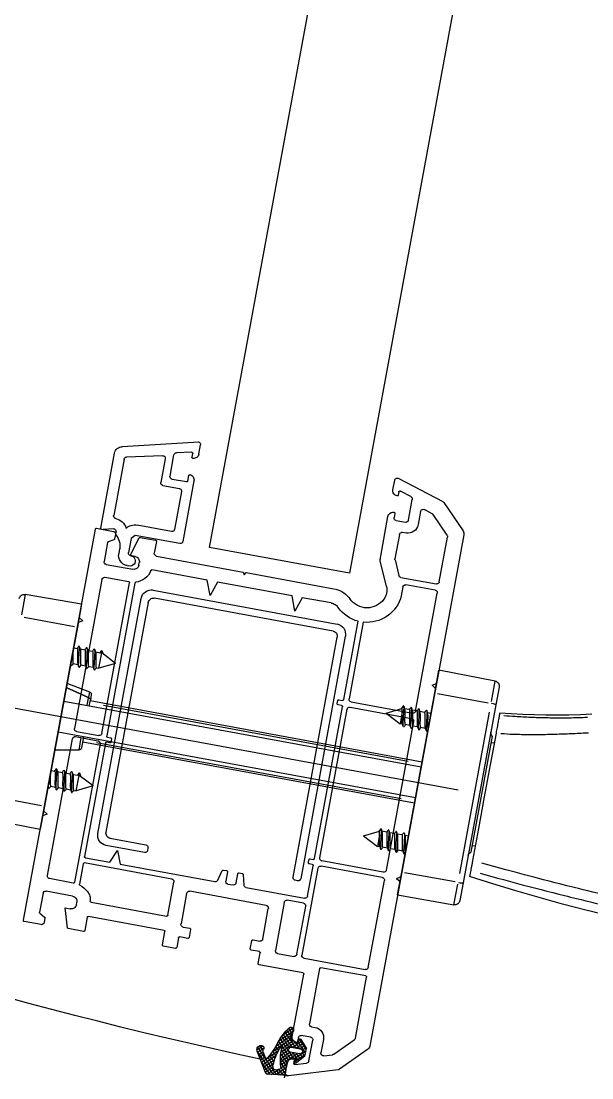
# Model space of a CAD drawing. Header units: millimetres. Extents: x 7294529 to 7346664, y 234399 to 276449.
# Drawn here: x 7335143.1 to 7335253.1, y 263503.9 to 263707.3 of the extents above; entities that cross this region are included whole.
import ezdxf
from ezdxf.xclip import XClip

# ---------------------------------------------------------------- set-up
doc = ezdxf.new("R2010")
doc.units = ezdxf.units.MM
doc.header["$LTSCALE"] = 100
doc.header["$XCLIPFRAME"] = 2
doc.linetypes.add('U-59C-EX$0$CENTER', pattern=[65, 60, -2, 1, -2])
doc.linetypes.add('U-59C-EX$0$DASHDOTX2', pattern=[2, 1, -0.5, 0, -0.5])
for name, color, linetype in [('BP', 7, 'Continuous'), ('U-59C-EX$0$C-DOOR', 1, 'Continuous'), ('U-59C-EX$0$DOR', 4, 'Continuous')]:
    doc.layers.add(name, color=color, linetype=linetype)

# ---------------------------------------------------------------- blocks, each defined once
blk = doc.blocks.new('U-59C-EX$0$A$Cc7b664ce')
at = {"layer": 'U-59C-EX$0$C-DOOR', "linetype": 'U-59C-EX$0$DASHDOTX2', "ltscale": 4}
blk.add_arc((170.96, 15.77), 839.27, 11.9938, 89.41669, dxfattribs=at)
at = {"layer": 'U-59C-EX$0$DOR', "color": 1, "linetype": 'U-59C-EX$0$CENTER'}
blk.add_line((940.13, 152.05), (921.92, 250.97), dxfattribs=at)
at = {"layer": 'U-59C-EX$0$DOR', "color": 1}
for p, q in [((945.54, 243.35), (947.63, 232.54)), ((943.14, 232.27), (941.34, 242.01)), ((902.47, 235.42), (906.4, 236.14)), ((904.35, 224.57), (902.45, 235.41)), ((906.85, 235.66), (908.64, 225.92)), ((943.24, 231.73), (947.63, 232.54)), ((944.73, 231.19), (945.08, 232.07)), ((908.74, 225.38), (943.24, 231.73)), ((936.32, 230.45), (936.45, 229.72)), ((939.36, 230.51), (939.53, 229.56)), ((944.73, 231.19), (944.09, 231.89)), ((935.71, 159.17), (923.04, 228.01)), ((941.62, 160.25), (928.94, 229.1)), ((932.4, 225.07), (932.41, 229.74)), ((936.55, 229.19), (936.72, 228.24)), ((939.63, 229.03), (939.8, 228.09)), ((939.65, 229.05), (940.05, 229.39)), ((912.71, 226.11), (912.85, 225.37)), ((915.75, 226.16), (915.93, 225.22)), ((921.24, 223.01), (919.57, 227.37)), ((936.82, 227.72), (937, 226.77)), ((937.09, 226.24), (937.27, 225.29)), ((939.9, 227.56), (940.07, 226.61)), ((940.17, 226.08), (940.26, 225.59)), ((904.35, 224.57), (908.74, 225.38)), ((907.54, 224.34), (906.9, 225.04)), ((907.54, 224.34), (907.88, 225.22)), ((912.95, 224.85), (913.12, 223.9)), ((916.03, 224.69), (916.2, 223.74)), ((916.05, 224.7), (916.44, 225.04)), ((929.85, 224.18), (931.99, 224.57)), ((932.4, 225.06), (930.01, 224.62)), ((930.83, 224.36), (942.6, 160.43)), ((937.27, 225.29), (936.81, 224.99)), ((936.81, 224.99), (937.36, 224.8)), ((937.31, 225.05), (937.27, 225.29)), ((940.26, 225.59), (937.31, 225.05)), ((937.36, 224.8), (937.31, 225.05)), ((939.33, 222.37), (937.31, 225.05)), ((939.33, 222.37), (940.26, 225.59)), ((913.22, 223.37), (913.39, 222.42)), ((913.49, 221.9), (913.66, 220.95)), ((916.3, 223.21), (916.47, 222.27)), ((922.24, 223.19), (921.24, 223.01)), ((921.8, 222.7), (922.74, 222.87)), ((922.4, 223.28), (923.78, 223.54)), ((923.94, 223.09), (922.74, 222.87)), ((934.73, 158.99), (922.96, 222.91)), ((948.46, 221.43), (903.22, 213.1)), ((903.98, 211.72), (948.24, 219.87)), ((913.66, 220.95), (913.21, 220.65)), ((913.21, 220.65), (913.75, 220.45)), ((913.71, 220.7), (913.66, 220.95)), ((916.66, 221.24), (913.71, 220.7)), ((913.75, 220.45), (913.71, 220.7)), ((915.73, 218.02), (913.71, 220.7)), ((915.73, 218.02), (916.66, 221.24)), ((916.57, 221.73), (916.66, 221.24)), ((923.74, 220.36), (934.55, 161.65)), ((941.82, 162.99), (931.01, 221.7)), ((952.15, 212.45), (950.79, 219.83)), ((949.4, 219.07), (950.67, 212.18)), ((951.25, 211.78), (951.75, 211.87)), ((901.62, 210.78), (908.14, 175.37)), ((909.52, 176.13), (903.18, 210.55)), ((956.91, 183.84), (910.68, 175.33)), ((957.58, 182.95), (957.49, 183.44)), ((910.46, 173.77), (957.18, 182.37)), ((948.93, 170.24), (948.05, 167.2)), ((948.93, 170.24), (950.95, 167.56)), ((947.51, 166.89), (947.95, 167.27)), ((948.73, 167.16), (950.95, 167.56)), ((951.03, 167.1), (950.95, 167.56)), ((925.32, 165.9), (924.44, 162.86)), ((925.32, 165.9), (927.34, 163.22)), ((948.22, 165.79), (948.05, 166.73)), ((948.49, 164.32), (948.32, 165.26)), ((951.3, 165.63), (951.13, 166.58)), ((951.57, 164.15), (951.4, 165.11)), ((955.92, 162.89), (921.41, 156.53)), ((923.91, 162.55), (924.35, 162.92)), ((925.13, 162.81), (927.34, 163.22)), ((927.43, 162.76), (927.34, 163.22)), ((948.76, 162.84), (948.59, 163.78)), ((951.85, 162.68), (951.67, 163.63)), ((952.1, 163.91), (951.69, 163.65)), ((960.3, 163.69), (955.92, 162.89)), ((957.12, 163.92), (956.77, 163.04)), ((957.12, 163.92), (957.75, 163.23)), ((960.3, 163.69), (962.2, 152.85)), ((924.62, 161.45), (924.45, 162.39)), ((924.89, 159.97), (924.72, 160.91)), ((927.7, 161.28), (927.52, 162.23)), ((927.97, 159.81), (927.8, 160.76)), ((948.99, 161.61), (948.86, 162.31)), ((957.8, 152.6), (956.02, 162.35)), ((925.16, 158.5), (924.99, 159.44)), ((928.24, 158.33), (928.07, 159.28)), ((928.5, 159.57), (928.09, 159.3)), ((919.92, 157.07), (919.58, 156.2)), ((919.92, 157.07), (920.56, 156.38)), ((925.39, 157.27), (925.26, 157.96)), ((921.41, 156.53), (917.03, 155.73)), ((919.12, 144.92), (917.03, 155.73)), ((921.51, 155.99), (923.32, 146.25)), ((962.19, 152.85), (958.25, 152.12)), ((923.7, 144.75), (957.97, 151.06)), ((956.18, 151.74), (925.13, 146.03)), ((957.97, 151.06), (961.4, 151.69)), ((929.75, 145.46), (952.07, 149.57)), ((950.94, 148.75), (950.83, 149.34)), ((923.07, 145.64), (919.13, 144.92)), ((920.28, 144.12), (923.7, 144.75)), ((931.1, 145.1), (930.99, 145.69)), ((925.28, 144.03), (925.75, 144.11))]:
    blk.add_line(p, q, dxfattribs=at)
at = {"layer": 'U-59C-EX$0$DOR'}
for p, q in [((965.19, 235.79), (889.87, 221.92)), ((966.02, 232.38), (965.42, 235.63)), ((959.99, 231.99), (963.62, 232.66)), ((963.81, 232.59), (964.56, 231.71)), ((956.59, 231.16), (930.22, 226.3)), ((958.02, 226.16), (957.17, 230.76)), ((960.53, 226.29), (959.59, 231.4)), ((964.75, 231.64), (965.62, 231.8)), ((931.19, 221.01), (957.86, 225.92)), ((962.81, 227.73), (962.99, 226.74)), ((966.61, 227.29), (962.81, 227.73)), ((967.33, 224.19), (966.78, 227.13)), ((929.82, 225.72), (930.61, 221.41)), ((931.08, 219.98), (952.92, 224)), ((953.16, 223.84), (954.02, 219.13)), ((957.24, 207.18), (954.14, 224.02)), ((954.3, 224.25), (958.23, 224.98)), ((962.19, 225.58), (961.7, 225.49)), ((964.61, 223.48), (967.17, 223.95)), ((961.69, 222.75), (964.37, 208.19)), ((967.13, 208.69), (964.45, 223.25)), ((889.71, 221.69), (890.31, 218.44)), ((892.45, 219.55), (896.08, 220.22)), ((896.66, 219.82), (897.6, 214.7)), ((931.03, 219.15), (930.92, 219.74)), ((890.89, 218.04), (891.76, 218.2)), ((891.91, 218.33), (892.3, 219.42)), ((900.26, 214.3), (929.7, 219.72)), ((929.93, 219.56), (930.04, 218.97)), ((930.27, 218.81), (930.87, 218.92)), ((954.02, 219.13), (951.75, 217.68)), ((951.75, 217.68), (954.39, 217.14)), ((954.39, 217.14), (957.75, 198.89)), ((894.96, 215.23), (891.57, 213.47)), ((895.14, 214.25), (894.96, 215.23)), ((891.46, 213.26), (892, 210.32)), ((896.8, 213.54), (896.31, 213.45)), ((892.24, 210.16), (894.47, 210.57)), ((895.05, 210.17), (898.13, 193.46)), ((899.7, 200.35), (897.74, 211.03)), ((964.21, 207.95), (957.82, 206.78)), ((969.92, 209), (967.36, 208.53)), ((970.59, 206.48), (970.15, 208.84)), ((968.69, 204.1), (968.4, 205.67)), ((968.56, 205.91), (970.43, 206.25)), ((962.32, 189), (959.6, 203.75)), ((960, 204.33), (965.9, 205.42)), ((966.48, 205.02), (966.72, 203.74)), ((966.95, 203.58), (968.53, 203.87)), ((893.39, 199.9), (272.44, 85.57)), ((898.35, 172.95), (893.39, 199.9)), ((902.66, 199.83), (899.7, 200.35)), ((900.07, 198.38), (902.66, 199.83)), ((902.71, 184.04), (900.07, 198.38)), ((957.47, 198.34), (955.62, 197.46)), ((955.51, 197.25), (955.63, 196.61)), ((955.86, 196.45), (957.63, 196.78)), ((958.21, 196.38), (958.39, 195.39)), ((898.13, 193.46), (898.67, 193.27)), ((956.06, 194.25), (956.18, 193.62)), ((957.99, 194.81), (956.22, 194.48)), ((956.36, 193.45), (958.4, 193.29)), ((898.67, 193.27), (898.23, 192.9)), ((898.23, 192.9), (901.41, 175.63)), ((958.85, 192.88), (960.93, 181.62)), ((968.96, 191.54), (969.2, 190.26)), ((970.7, 192.07), (969.12, 191.78)), ((971.22, 190.33), (970.93, 191.91)), ((968.8, 189.68), (962.9, 188.6)), ((973.52, 190.55), (971.45, 190.17)), ((975.31, 181.93), (973.75, 190.39)), ((961.73, 185.53), (970.98, 187.24)), ((971.56, 186.84), (972.14, 183.69)), ((994.52, 185.27), (992.65, 184.92)), ((905.66, 183.52), (902.71, 184.04)), ((903.07, 182.08), (905.66, 183.52)), ((961.91, 181.8), (961.33, 184.95)), ((987.54, 183.98), (975.54, 181.77)), ((992.08, 183.6), (992.72, 183.71)), ((992.95, 183.49), (992.68, 181.22)), ((993.97, 175.12), (995.11, 184.74)), ((904.09, 176.51), (903.07, 182.08)), ((955.16, 179.04), (971.92, 182.12)), ((971.74, 183.11), (962.49, 181.4)), ((972.5, 181.72), (974.67, 169.92)), ((987.68, 180.45), (987.36, 182.22)), ((987.76, 182.8), (988.54, 182.95)), ((953.3, 179.71), (924.06, 174.33)), ((953.36, 180.53), (953.46, 179.94)), ((954.11, 180.88), (953.52, 180.77)), ((954.45, 180.13), (954.34, 180.72)), ((960.53, 181.04), (954.68, 179.97)), ((974.48, 178.73), (985.1, 180.68)), ((985.68, 180.28), (985.81, 179.6)), ((992.27, 180.79), (988.26, 180.05)), ((956.93, 166.65), (954.76, 178.45)), ((975.91, 169.84), (974.31, 178.5)), ((988.14, 177.99), (990.69, 178.46)), ((991.28, 177.91), (991.07, 176.21)), ((922.72, 175), (922.84, 174.31)), ((923.47, 175.34), (922.88, 175.23)), ((923.83, 174.49), (923.7, 175.18)), ((990.98, 175.98), (988.21, 172.05)), ((277.4, 58.62), (898.35, 172.95)), ((922.68, 174.07), (907.61, 171.3)), ((990.08, 169.49), (993.88, 174.89)), ((987.89, 171.84), (976.14, 169.68)), ((890.97, 150.95), (989.44, 169.08)), ((974.27, 169.34), (957.51, 166.25)), ((895.09, 166.96), (887.44, 165.55)), ((900.91, 165.85), (895.96, 167.04)), ((880.09, 163.56), (884.58, 154.98)), ((882.32, 164.61), (880.45, 164.26)), ((883.62, 161.14), (882.55, 163.17)), ((882.69, 163.46), (883.33, 163.57)), ((886.87, 164.23), (887.65, 164.37)), ((888.23, 163.97), (888.56, 162.2)), ((888.16, 161.62), (884.15, 160.88)), ((884.75, 154.8), (890.23, 151.1))]:
    blk.add_line(p, q, dxfattribs=at)
at = {"layer": 'U-59C-EX$0$DOR', "color": 0}
for p, q in [((899.56, 220.66), (928.25, 225.94)), ((928.83, 225.54), (929.63, 221.23)), ((889.66, 220.87), (875.24, 218.21)), ((889.81, 218.35), (889.94, 220.41)), ((889.89, 220.71), (889.94, 220.41)), ((900, 215.47), (899.16, 220.07)), ((929.22, 220.65), (900.24, 215.31)), ((876.42, 216.4), (887.26, 218.39)), ((890.4, 217.95), (890.91, 218.05)), ((873.11, 201.97), (874.01, 216.73)), ((875.73, 208.98), (876.01, 215.9)), ((893.68, 217.24), (894.56, 217.4)), ((896.89, 215.79), (896.96, 215.46)), ((890.33, 207.26), (889.12, 213.85)), ((891.08, 214.22), (891.65, 215.03)), ((892.66, 205.66), (891.08, 214.22)), ((891.65, 215.03), (894.4, 215.54)), ((894.98, 215.14), (894.99, 215.1)), ((879.7, 207.54), (875.59, 206.79)), ((876.32, 208.45), (880.91, 209.29)), ((881.49, 208.89), (882.07, 205.74)), ((875.07, 203.37), (875.18, 206.29)), ((880.79, 204.39), (880.29, 207.14)), ((882.65, 205.34), (889.93, 206.68)), ((879.55, 203.96), (880.63, 204.16)), ((880.55, 202.92), (892.26, 205.08)), ((875.44, 201.98), (873.67, 201.65)), ((875.3, 203.18), (876.01, 203.31)), ((953.19, 178.67), (924.54, 173.4)), ((955.94, 166.47), (953.77, 178.27)), ((907.79, 170.32), (922.57, 173.04)), ((923.15, 172.63), (925.32, 160.83)), ((924.13, 172.82), (926.31, 161.01)), ((926.89, 160.61), (955.54, 165.89)), ((890.89, 163.34), (895.59, 164.21)), ((895.8, 164.2), (898.8, 163.48)), ((899.18, 163.08), (900.43, 156.25)), ((900.98, 162.67), (902.7, 162.99)), ((890.62, 162.07), (890.49, 162.76)), ((901.61, 156.47), (900.58, 162.09)), ((886.45, 159.27), (889.01, 159.74)), ((924.92, 160.25), (902.2, 156.07)), ((886.91, 157.03), (886.1, 158.55)), ((891.06, 154.16), (887.07, 156.85)), ((900.03, 155.67), (891.43, 154.08))]:
    blk.add_line(p, q, dxfattribs=at)
at = {"layer": 'U-59C-EX$0$DOR', "color": 8}
for p, q in [((990.25, 189.62), (989.32, 190.26)), ((990.1, 190.79), (989.34, 189.69)), ((989.54, 189.5), (989.45, 189.56)), ((994.92, 187), (989.63, 190.65)), ((990.61, 190.65), (989.77, 189.44)), ((992.53, 189.91), (990.25, 186.61)), ((994.52, 189.15), (990.36, 190.74)), ((994.89, 187.63), (990.41, 190.72)), ((991.09, 190.46), (990.5, 189.61)), ((990.55, 189.6), (991.65, 189.18)), ((991.57, 190.28), (990.98, 189.43)), ((993.01, 189.73), (991.17, 187.06)), ((992.05, 190.1), (991.46, 189.25)), ((993.49, 189.55), (991.98, 187.35)), ((994.86, 188.26), (992.39, 189.97)), ((993.97, 189.36), (992.71, 187.54)), ((990.5, 187.85), (989.11, 185.83)), ((990.73, 186.86), (989.89, 187.43)), ((991.26, 187.1), (990.34, 187.73)), ((991.84, 187.31), (990.77, 188.05)), ((992.47, 187.48), (991.18, 188.37)), ((993.06, 187.68), (991.57, 188.71)), ((994.45, 189.18), (993.43, 187.69)), ((993.71, 187.58), (993.44, 187.69)), ((994.91, 187.2), (993.52, 185.18)), ((994.82, 188.83), (993.88, 187.47)), ((994.87, 188.03), (993.94, 186.67)), ((994.78, 188.92), (994.36, 189.21)), ((994.98, 185.79), (994.84, 188.71)), ((987.32, 185.88), (985.94, 183.87)), ((988.44, 186.63), (986.45, 183.73)), ((989.79, 183.25), (986.71, 185.37)), ((989.66, 183.95), (987.11, 185.71)), ((989.39, 187.12), (987.38, 184.21)), ((989.73, 184.51), (987.52, 186.03)), ((991.78, 183.7), (987.96, 186.33)), ((989.1, 185.82), (988.03, 184.26)), ((989.85, 186.03), (988.34, 183.83)), ((989.33, 186), (988.43, 186.62)), ((990.55, 186.16), (988.62, 183.36)), ((989.76, 186.31), (988.93, 186.89)), ((990.23, 186.59), (989.43, 187.15)), ((991.88, 184.24), (989.44, 185.92)), ((991.98, 184.78), (990.1, 186.08)), ((991.21, 186.24), (990.15, 184.7)), ((991.85, 186.28), (990.57, 184.43)), ((992.45, 186.27), (990.71, 183.75)), ((992.41, 185.09), (990.81, 186.2)), ((993.2, 185.16), (991.59, 186.27)), ((993.03, 186.24), (992.23, 185.08)), ((992.26, 185.08), (994.52, 185.27)), ((993.98, 185.22), (992.46, 186.27)), ((993.64, 186.24), (992.88, 185.13)), ((994.72, 185.32), (993.46, 186.19)), ((994.98, 185.75), (993.9, 186.5)), ((993.94, 186.72), (994.03, 187.14)), ((994.95, 186.38), (994.01, 187.03)), ((994.95, 186.38), (994.17, 185.24)), ((986.45, 183.73), (985.75, 184.22)), ((986.89, 184.04), (985.99, 184.66)), ((987.49, 184.23), (986.34, 185.02)), ((987.17, 184.17), (987.83, 184.29)), ((988.16, 184.12), (988.87, 182.95)), ((989.92, 182.56), (988.52, 183.52)), ((989.78, 183.29), (988.84, 181.91)), ((989.66, 183.98), (988.89, 182.87)), ((989.63, 184.11), (989.94, 182.44)), ((991.74, 183.49), (990.26, 181.33)), ((990.92, 182.62), (990.61, 184.3)), ((992.31, 182.73), (990.7, 183.84)), ((992, 182.34), (990.83, 183.15)), ((991.97, 184.69), (990.84, 183.06)), ((992.47, 183.65), (990.96, 181.46)), ((991.38, 181.54), (992.65, 183.17)), ((991.74, 183.48), (991.99, 184.8)), ((992.21, 183.57), (992, 183.35)), ((992.62, 183.13), (992.12, 183.47)), ((990, 181.29), (987.99, 182.67)), ((988.3, 182.89), (988.01, 182.47)), ((988.13, 182.34), (989.9, 181.27)), ((988.68, 182.73), (988.4, 182.87)), ((988.79, 182.73), (988.41, 182.17)), ((990.7, 181.41), (988.79, 182.73)), ((989.91, 182.59), (989.27, 181.65)), ((990.18, 182.1), (989.69, 181.39)), ((991.38, 181.54), (989.9, 181.27)), ((991.38, 181.55), (990.62, 182.07)), ((991.69, 181.94), (990.93, 182.47))]:
    blk.add_line(p, q, dxfattribs=at)
at = {"layer": 'U-59C-EX$0$DOR', "ltscale": 3}
for p, q in [((994.58, 185.38), (995.52, 185.55)), ((995.17, 184.98), (995.02, 185.77))]:
    blk.add_line(p, q, dxfattribs=at)
at = {"layer": 'U-59C-EX$0$DOR', "color": 1}
for centre, radius, start, end in [((903.44, 235.59), 1, 100.4323, 189.9323), ((931.9, 225.07), 0.5, 280.4323, 359.9115), ((921.71, 223.19), 0.5, 200.9531, 280.4323), ((948.42, 218.88), 1, 10.4323, 100.4323), ((948.82, 219.47), 2, 10.4323, 100.4323), ((903.58, 211.14), 2, 100.4323, 190.4323), ((904.17, 210.74), 1, 100.4323, 190.4323), ((951.16, 212.27), 0.5, 190.4323, 280.4323), ((951.66, 212.36), 0.5, 280.4323, 10.4323), ((957, 183.35), 0.5, 10.4323, 100.4323), ((957.09, 182.86), 0.5, 280.4323, 10.4323), ((910.1, 175.73), 2, 190.4323, 280.4323), ((910.5, 176.31), 1, 190.4323, 280.4323), ((961.22, 152.68), 1, 280.4323, 9.9323), ((952.9, 149.21), 0.9, 100.4323, 156.6833), ((920.1, 145.11), 1, 190.9323, 280.4323), ((929.1, 144.83), 0.9, 44.1813, 100.4323), ((790.69, 133.49), 135, 356.9342, 4.4752)]:
    blk.add_arc(centre, radius, start, end, dxfattribs=at)
at = {"layer": 'U-59C-EX$0$DOR'}
for centre, radius, start, end in [((965.23, 235.59), 0.2, 10.4323, 100.4323), ((960.08, 231.5), 0.5, 100.4323, 190.4323), ((963.66, 232.46), 0.2, 40.4323, 100.4323), ((965.53, 232.29), 0.5, 280.4323, 10.4323), ((956.68, 230.66), 0.5, 10.4323, 100.4323), ((964.71, 231.84), 0.2, 220.4323, 280.4323), ((930.31, 225.81), 0.5, 100.4323, 190.4323), ((957.82, 226.12), 0.2, 280.4323, 10.4323), ((961.52, 226.47), 1, 190.4323, 280.4323), ((962.01, 226.56), 1, 280.4323, 10.4323), ((966.59, 227.09), 0.2, 10.4323, 83.4323), ((952.96, 223.8), 0.2, 10.4323, 100.4323), ((954.34, 224.05), 0.2, 100.4323, 190.4323), ((958.27, 224.78), 0.2, 28.9566, 100.4323), ((962.62, 227.19), 4.77, 208.9566, 231.81), ((967.13, 224.15), 0.2, 280.4323, 10.4323), ((889.9, 221.73), 0.2, 100.4323, 190.4323), ((961.21, 225.4), 2.5, 231.81, 276.0052), ((961.5, 222.71), 0.2, 10.4323, 96.0052), ((964.64, 223.29), 0.2, 100.4323, 190.4323), ((896.17, 219.73), 0.5, 10.4323, 100.4323), ((931.1, 221.51), 0.5, 190.4323, 280.4323), ((931.11, 219.78), 0.2, 100.4323, 190.4323), ((890.8, 218.54), 0.5, 190.4323, 280.4323), ((891.72, 218.4), 0.2, 280.4323, 340.4323), ((892.48, 219.35), 0.2, 100.4323, 160.4323), ((929.74, 219.53), 0.2, 10.4323, 100.4323), ((930.24, 219.01), 0.2, 190.4323, 280.4323), ((930.83, 219.12), 0.2, 280.4323, 10.4323), ((896.13, 214.43), 1, 190.4323, 280.4323), ((896.62, 214.52), 1, 280.4323, 10.4323), ((896.62, 214.52), 3.5, 290.8091, 353.5102), ((900.3, 214.1), 0.2, 100.4323, 173.5102), ((891.66, 213.29), 0.2, 117.4323, 190.4323), ((892.2, 210.35), 0.2, 190.4323, 280.4323), ((894.56, 210.08), 0.5, 10.4323, 100.4323), ((897.93, 211.06), 0.2, 110.8091, 190.4323), ((964.18, 208.15), 0.2, 280.4323, 10.4323), ((967.32, 208.73), 0.2, 190.4323, 280.4323), ((969.95, 208.81), 0.2, 10.4323, 100.4323), ((957.73, 207.27), 0.5, 190.4323, 280.4323), ((968.59, 205.71), 0.2, 100.4323, 190.4323), ((970.39, 206.45), 0.2, 280.4323, 10.4323), ((960.09, 203.84), 0.5, 100.4323, 190.4323), ((965.99, 204.93), 0.5, 10.4323, 100.4323), ((966.92, 203.77), 0.2, 190.4323, 280.4323), ((968.49, 204.06), 0.2, 280.4323, 10.4323), ((955.71, 197.28), 0.2, 115.4323, 190.4323), ((957.26, 198.8), 0.5, 295.4323, 10.4323), ((955.82, 196.65), 0.2, 190.4323, 280.4323), ((957.72, 196.29), 0.5, 10.4323, 100.4323), ((957.9, 195.3), 0.5, 280.4323, 10.4323), ((956.26, 194.29), 0.2, 100.4323, 190.4323), ((956.37, 193.65), 0.2, 190.4323, 265.4323), ((958.36, 192.79), 0.5, 10.4323, 85.4323), ((969.16, 191.58), 0.2, 100.4323, 190.4323), ((970.73, 191.87), 0.2, 10.4323, 100.4323), ((968.71, 190.17), 0.5, 280.4323, 10.4323), ((971.42, 190.37), 0.2, 190.4323, 280.4323), ((973.56, 190.35), 0.2, 10.4323, 100.4323), ((962.81, 189.09), 0.5, 190.4323, 280.4323), ((971.07, 186.74), 0.5, 10.4323, 100.4323), ((961.82, 185.04), 0.5, 100.4323, 190.4323), ((994.61, 184.78), 0.5, 355.4323, 100.4323), ((971.65, 183.6), 0.5, 280.4323, 10.4323), ((987.72, 183), 1, 10.4323, 100.4323), ((988.51, 183.14), 0.2, 280.4323, 10.4323), ((992.84, 183.94), 1, 100.4323, 190.4323), ((992.05, 183.79), 0.2, 190.4323, 280.4323), ((992.75, 183.52), 0.2, 353.2335, 100.4323), ((960.44, 181.53), 0.5, 280.4323, 10.4323), ((962.4, 181.9), 0.5, 190.4323, 280.4323), ((972.01, 181.63), 0.5, 10.4323, 100.4323), ((975.51, 181.97), 0.2, 190.4323, 280.4323), ((987.85, 182.31), 0.5, 100.4323, 190.4323), ((992.18, 181.28), 0.5, 280.4323, 353.2335), ((953.27, 179.91), 0.2, 280.4323, 10.4323), ((953.55, 180.57), 0.2, 100.4323, 190.4323), ((954.14, 180.68), 0.2, 10.4323, 100.4323), ((954.64, 180.16), 0.2, 190.4323, 280.4323), ((985.19, 180.19), 0.5, 10.4323, 100.4323), ((987.77, 179.96), 2, 190.4323, 280.4323), ((988.17, 180.54), 0.5, 190.4323, 280.4323), ((955.25, 178.54), 0.5, 100.4323, 190.4323), ((974.51, 178.53), 0.2, 100.4323, 190.4323), ((990.78, 177.97), 0.5, 353.2335, 100.4323), ((906.25, 176.91), 5, 194.9323, 234.5872), ((906.26, 176.91), 2.2, 190.4323, 234.502), ((901.03, 169.58), 6.8, 14.649, 54.502), ((922.91, 175.03), 0.2, 100.4323, 190.4323), ((923.5, 175.14), 0.2, 10.4323, 100.4323), ((990.57, 176.27), 0.5, 324.8417, 352.9103), ((993.47, 175.18), 0.5, 324.8417, 353.2335), ((922.65, 174.27), 0.2, 280.4323, 10.4323), ((924.02, 174.52), 0.2, 190.4323, 280.4323), ((901.03, 169.58), 4, 305.5615, 54.5872), ((987.8, 172.34), 0.5, 280.4323, 324.8417), ((974.18, 169.83), 0.5, 280.4323, 10.4323), ((976.11, 169.88), 0.2, 190.4323, 280.4323), ((989.26, 170.06), 1, 280.4323, 324.8417), ((896, 162.04), 5, 90.4323, 100.4323), ((887.62, 164.57), 1, 100.4323, 190.4323), ((901.61, 168.77), 3, 256.4437, 305.5615), ((957.42, 166.74), 0.5, 190.4323, 280.4323), ((880.54, 163.77), 0.5, 100.4323, 205.4323), ((882.5, 163.63), 1, 10.4323, 100.4323), ((882.73, 163.26), 0.2, 100.4323, 207.6312), ((883.29, 163.77), 0.2, 280.4323, 10.4323), ((886.83, 164.42), 0.2, 190.4323, 280.4323), ((887.74, 163.88), 0.5, 10.4323, 100.4323), ((884.06, 161.37), 0.5, 207.6312, 280.4323), ((888.07, 162.11), 0.5, 280.4323, 10.4323), ((885.03, 155.21), 0.5, 207.6312, 236.0229), ((890.79, 151.93), 1, 236.0229, 280.4323)]:
    blk.add_arc(centre, radius, start, end, dxfattribs=at)
at = {"layer": 'U-59C-EX$0$DOR', "color": 0}
for centre, radius, start, end in [((928.34, 225.45), 0.5, 10.4323, 100.4323), ((889.69, 220.67), 0.2, 10.4323, 100.4323), ((899.65, 220.16), 0.5, 100.4323, 190.4323), ((929.13, 221.14), 0.5, 280.4323, 10.4323), ((875.51, 216.74), 1.5, 100.4323, 180.4323), ((887.35, 217.9), 0.5, 10.4323, 100.4323), ((890.31, 218.44), 2.5, 190.4323, 255.1229), ((890.31, 218.44), 0.5, 190.4323, 280.4323), ((893.1, 220.38), 3.2, 226.8559, 280.4323), ((876.51, 215.91), 0.5, 100.4323, 180.4323), ((891.77, 214.34), 2.7, 141.3594, 190.4323), ((894.93, 215.43), 2, 10.4323, 100.4323), ((894.49, 215.05), 0.5, 10.4323, 100.4323), ((895.98, 215.22), 1, 187.0744, 13.7902), ((900.2, 215.51), 0.2, 190.4323, 280.4323), ((876.23, 208.94), 0.5, 180.4323, 280.4323), ((879.79, 207.05), 0.5, 10.4323, 100.4323), ((881, 208.8), 0.5, 10.4323, 100.4323), ((875.68, 206.3), 0.5, 100.4323, 180.4323), ((882.56, 205.83), 0.5, 190.4323, 280.4323), ((889.84, 207.17), 0.5, 280.4323, 10.4323), ((892.17, 205.57), 0.5, 280.4323, 10.4323), ((879.59, 203.76), 0.2, 100.4323, 190.4323), ((880.37, 203.91), 1, 190.4323, 280.4323), ((880.6, 204.35), 0.2, 280.4323, 10.4323), ((873.58, 202.15), 0.5, 180.4323, 280.4323), ((875.27, 203.37), 0.2, 180.4323, 280.4323), ((875.26, 202.96), 1, 280.4323, 10.4323), ((876.05, 203.11), 0.2, 10.4323, 100.4323), ((953.28, 178.18), 0.5, 10.4323, 100.4323), ((922.66, 172.54), 0.5, 10.4323, 100.4323), ((924.63, 172.91), 0.5, 100.4323, 190.4323), ((901.03, 169.58), 6.8, 284.2125, 6.2156), ((955.45, 166.38), 0.5, 280.4323, 10.4323), ((890.98, 162.85), 0.5, 100.4323, 190.4323), ((895.69, 163.71), 0.5, 76.4437, 100.4323), ((898.68, 162.99), 0.5, 10.4323, 76.4437), ((888.65, 161.71), 2, 280.4323, 10.4323), ((901.07, 162.18), 0.5, 100.4323, 190.4323), ((924.83, 160.74), 0.5, 280.4323, 10.4323), ((926.8, 161.1), 0.5, 190.4323, 280.4323), ((886.55, 158.78), 0.5, 100.4323, 207.6312), ((887.35, 157.26), 0.5, 207.9543, 236.0229), ((899.94, 156.16), 0.5, 280.4323, 10.4323), ((902.11, 156.56), 0.5, 190.4323, 280.4323), ((891.34, 154.58), 0.5, 236.0229, 280.4323)]:
    blk.add_arc(centre, radius, start, end, dxfattribs=at)
at = {"layer": 'U-59C-EX$0$DOR', "color": 8}
for centre, radius, start, end in [((990.07, 189.99), 0.8, 69.13, 190.4323), ((989.78, 189.94), 0.5, 190.4323, 306.1645), ((990.37, 189.13), 0.5, 69.13, 126.1645), ((994.47, 179.18), 8.54, 100.4957, 128.9451), ((982.28, 199.18), 14, 299.8502, 312.3791), ((991.58, 188.99), 0.2, 312.3791, 69.13), ((993.26, 187.22), 0.5, 69.13, 134.2891), ((993.53, 187.12), 0.5, 2.7363, 69.13), ((994.34, 188.69), 0.5, 2.7363, 69.13), ((993.41, 177.95), 10, 114.5882, 140.0832), ((992.09, 176.28), 10, 82.6368, 107.3831), ((993.44, 186.69), 0.5, 262.6368, 2.7363), ((994.48, 185.77), 0.5, 274.7217, 2.7363), ((986.34, 184.32), 0.6, 176.0077, 321.8419), ((987.28, 183.58), 0.6, 100.4323, 141.8419), ((987.89, 184), 0.3, 23.5679, 100.4323), ((990.12, 184.2), 0.5, 100.4323, 190.4323), ((990.12, 184.2), 0.5, 10.4323, 100.4323), ((991.89, 183.45), 0.15, 169.4765, 317.3847), ((992.29, 184.78), 0.3, 94.7217, 177.2967), ((992.41, 183.36), 0.3, 322.0372, 133.0822), ((988.28, 182.6), 0.3, 67.7824, 238.8274), ((988.74, 182.87), 0.15, 243.4799, 31.2434), ((990.43, 182.53), 0.5, 190.4323, 280.4323), ((990.43, 182.53), 0.5, 280.4323, 10.4323)]:
    blk.add_arc(centre, radius, start, end, dxfattribs=at)
at = {"layer": 'U-59C-EX$0$DOR', "color": 1, "extrusion": (0, 0, -1)}
for centre, start_param, end_param in [((957.79, 152.05), -1.483966, -0.078103), ((923.52, 145.74), 0.078103, 1.483966)]:
    blk.add_ellipse(centre, major_axis=(0.181, -0.983), ratio=0.108626, start_param=start_param, end_param=end_param, dxfattribs=at)
at = {"layer": 'U-59C-EX$0$DOR', "color": 1}
for points, knots in [([(937.06, 230.59), (937.35, 230.59), (937.68, 230.6), (938.01, 230.61), (938.64, 230.62), (939.2, 230.62), (939.33, 230.54), (939.34, 230.53), (939.35, 230.52), (939.36, 230.51)], [-8.37758, -8.37758, -8.37758, -8.37758, -7.725999, -7.725999, -7.725999, -6.460744, -6.460744, -6.460744, -6.283185, -6.283185, -6.283185, -6.283185]), ([(939.76, 230.82), (939.87, 230.92), (939.66, 230.97), (939.19, 230.96), (939.14, 230.96), (939.09, 230.96), (939.04, 230.96)], [6.079309, 6.079309, 6.079309, 6.079309, 7.064718, 7.064718, 7.064718, 7.168381, 7.168381, 7.168381, 7.168381]), ([(940.07, 229.41), (940.05, 229.5), (939.53, 229.5), (938.8, 229.46), (938.07, 229.42), (937.17, 229.35), (936.61, 229.34), (936.1, 229.33), (935.89, 229.38), (936.06, 229.5)], [0, 0, 0, 0, 1.177453, 1.177453, 1.177453, 2.354906, 2.354906, 2.354906, 3.416847, 3.416847, 3.416847, 3.416847]), ([(936.34, 228.02), (936.23, 227.95), (936.26, 227.9), (936.44, 227.88), (936.75, 227.84), (937.51, 227.89), (938.3, 227.94), (939.09, 227.99), (939.86, 228.03), (940.17, 228), (940.33, 227.98), (940.37, 227.93), (940.3, 227.87)], [2.866338, 2.866338, 2.866338, 2.866338, 3.532359, 3.532359, 3.532359, 4.709812, 4.709812, 4.709812, 5.887265, 5.887265, 5.887265, 6.487061, 6.487061, 6.487061, 6.487061]), ([(939.42, 229.59), (939.25, 229.63), (938.89, 229.64), (938.45, 229.63), (937.84, 229.62), (937.12, 229.59), (936.75, 229.62), (936.56, 229.64), (936.47, 229.67), (936.46, 229.72)], [0.360142, 0.360142, 0.360142, 0.360142, 1.265256, 1.265256, 1.265256, 2.530511, 2.530511, 2.530511, 3.141593, 3.141593, 3.141593, 3.141593]), ([(936.61, 229.17), (936.64, 229.16), (936.68, 229.15), (936.73, 229.14), (937.03, 229.1), (937.71, 229.12), (938.34, 229.13), (938.98, 229.15), (939.51, 229.14), (939.61, 229.06), (939.62, 229.05), (939.63, 229.04), (939.63, 229.03)], [-2.872609, -2.872609, -2.872609, -2.872609, -2.664977, -2.664977, -2.664977, -1.399721, -1.399721, -1.399721, -0.134465, -0.134465, -0.134465, 0, 0, 0, 0]), ([(939.69, 228.11), (939.63, 228.13), (939.55, 228.14), (939.44, 228.15), (939.02, 228.17), (938.28, 228.14), (937.69, 228.13), (937.13, 228.13), (936.75, 228.15), (936.72, 228.24)], [-5.923044, -5.923044, -5.923044, -5.923044, -5.585918, -5.585918, -5.585918, -4.320662, -4.320662, -4.320662, -3.141593, -3.141593, -3.141593, -3.141593]), ([(913.46, 226.25), (913.74, 226.25), (914.08, 226.25), (914.4, 226.26), (915.04, 226.28), (915.59, 226.28), (915.72, 226.2), (915.74, 226.19), (915.75, 226.17), (915.75, 226.16)], [-8.37758, -8.37758, -8.37758, -8.37758, -7.725999, -7.725999, -7.725999, -6.460744, -6.460744, -6.460744, -6.283185, -6.283185, -6.283185, -6.283185]), ([(916.16, 226.48), (916.27, 226.58), (916.06, 226.62), (915.59, 226.61), (915.54, 226.61), (915.49, 226.61), (915.43, 226.61)], [6.079309, 6.079309, 6.079309, 6.079309, 7.064718, 7.064718, 7.064718, 7.168381, 7.168381, 7.168381, 7.168381]), ([(936.61, 226.55), (936.56, 226.52), (936.54, 226.49), (936.54, 226.47), (936.55, 226.38), (937.07, 226.38), (937.8, 226.41), (938.52, 226.45), (939.43, 226.52), (939.99, 226.53), (940.47, 226.54), (940.69, 226.5), (940.58, 226.4)], [9.149523, 9.149523, 9.149523, 9.149523, 9.419625, 9.419625, 9.419625, 10.597078, 10.597078, 10.597078, 11.774531, 11.774531, 11.774531, 12.770246, 12.770246, 12.770246, 12.770246]), ([(936.89, 227.7), (936.94, 227.68), (937.03, 227.66), (937.15, 227.65), (937.54, 227.62), (938.27, 227.66), (938.88, 227.66), (939.46, 227.67), (939.88, 227.65), (939.9, 227.56)], [3.410576, 3.410576, 3.410576, 3.410576, 3.795767, 3.795767, 3.795767, 5.061023, 5.061023, 5.061023, 6.283185, 6.283185, 6.283185, 6.283185]), ([(939.97, 226.64), (939.91, 226.65), (939.84, 226.66), (939.75, 226.67), (939.35, 226.7), (938.62, 226.67), (938.02, 226.66), (937.44, 226.65), (937.02, 226.67), (937, 226.77)], [-12.206229, -12.206229, -12.206229, -12.206229, -11.912196, -11.912196, -11.912196, -10.646941, -10.646941, -10.646941, -9.424778, -9.424778, -9.424778, -9.424778]), ([(937.16, 226.22), (937.22, 226.2), (937.32, 226.18), (937.46, 226.17), (937.88, 226.15), (938.62, 226.18), (939.21, 226.19), (939.76, 226.2), (940.15, 226.17), (940.17, 226.08)], [9.693762, 9.693762, 9.693762, 9.693762, 10.122045, 10.122045, 10.122045, 11.387301, 11.387301, 11.387301, 12.566371, 12.566371, 12.566371, 12.566371]), ([(916.46, 225.06), (916.45, 225.15), (915.93, 225.15), (915.2, 225.11), (914.47, 225.07), (913.57, 225), (913.01, 224.99), (912.5, 224.99), (912.29, 225.03), (912.46, 225.15)], [0, 0, 0, 0, 1.177453, 1.177453, 1.177453, 2.354906, 2.354906, 2.354906, 3.416847, 3.416847, 3.416847, 3.416847]), ([(915.82, 225.24), (915.64, 225.28), (915.29, 225.29), (914.85, 225.28), (914.24, 225.27), (913.52, 225.24), (913.14, 225.28), (912.96, 225.29), (912.87, 225.33), (912.86, 225.37)], [0.360142, 0.360142, 0.360142, 0.360142, 1.265256, 1.265256, 1.265256, 2.530511, 2.530511, 2.530511, 3.141593, 3.141593, 3.141593, 3.141593]), ([(913.01, 224.83), (913.04, 224.82), (913.07, 224.81), (913.12, 224.8), (913.43, 224.75), (914.11, 224.77), (914.74, 224.79), (915.37, 224.8), (915.9, 224.8), (916.01, 224.71), (916.02, 224.71), (916.02, 224.7), (916.03, 224.69)], [-2.872609, -2.872609, -2.872609, -2.872609, -2.664977, -2.664977, -2.664977, -1.399721, -1.399721, -1.399721, -0.134465, -0.134465, -0.134465, 0, 0, 0, 0]), ([(916.09, 223.77), (916.03, 223.78), (915.94, 223.8), (915.83, 223.8), (915.41, 223.83), (914.68, 223.79), (914.08, 223.79), (913.53, 223.78), (913.14, 223.8), (913.12, 223.9)], [-5.923044, -5.923044, -5.923044, -5.923044, -5.585918, -5.585918, -5.585918, -4.320662, -4.320662, -4.320662, -3.141593, -3.141593, -3.141593, -3.141593]), ([(912.74, 223.68), (912.63, 223.6), (912.66, 223.55), (912.83, 223.53), (913.14, 223.5), (913.91, 223.54), (914.7, 223.59), (915.49, 223.64), (916.25, 223.69), (916.57, 223.65), (916.73, 223.63), (916.77, 223.59), (916.7, 223.53)], [2.866338, 2.866338, 2.866338, 2.866338, 3.532359, 3.532359, 3.532359, 4.709812, 4.709812, 4.709812, 5.887265, 5.887265, 5.887265, 6.487061, 6.487061, 6.487061, 6.487061]), ([(913, 222.2), (912.96, 222.17), (912.94, 222.15), (912.94, 222.12), (912.95, 222.03), (913.46, 222.03), (914.19, 222.07), (914.92, 222.11), (915.82, 222.18), (916.39, 222.19), (916.87, 222.2), (917.08, 222.15), (916.97, 222.05)], [9.149523, 9.149523, 9.149523, 9.149523, 9.419625, 9.419625, 9.419625, 10.597078, 10.597078, 10.597078, 11.774531, 11.774531, 11.774531, 12.770246, 12.770246, 12.770246, 12.770246]), ([(913.28, 223.35), (913.34, 223.33), (913.42, 223.32), (913.54, 223.31), (913.94, 223.28), (914.67, 223.31), (915.27, 223.32), (915.86, 223.33), (916.28, 223.31), (916.3, 223.21)], [3.410576, 3.410576, 3.410576, 3.410576, 3.795767, 3.795767, 3.795767, 5.061023, 5.061023, 5.061023, 6.283185, 6.283185, 6.283185, 6.283185]), ([(916.36, 222.29), (916.31, 222.31), (916.24, 222.32), (916.15, 222.32), (915.75, 222.35), (915.02, 222.32), (914.42, 222.31), (913.83, 222.3), (913.41, 222.33), (913.39, 222.42)], [-12.206229, -12.206229, -12.206229, -12.206229, -11.912196, -11.912196, -11.912196, -10.646941, -10.646941, -10.646941, -9.424778, -9.424778, -9.424778, -9.424778]), ([(913.55, 221.88), (913.61, 221.85), (913.72, 221.84), (913.86, 221.83), (914.27, 221.8), (915.01, 221.84), (915.61, 221.84), (916.16, 221.85), (916.55, 221.83), (916.57, 221.73)], [9.693762, 9.693762, 9.693762, 9.693762, 10.122045, 10.122045, 10.122045, 11.387301, 11.387301, 11.387301, 12.566371, 12.566371, 12.566371, 12.566371]), ([(922.34, 223.21), (922.34, 223.22), (922.34, 223.22), (922.34, 223.22), (922.33, 223.24), (922.33, 223.25), (922.32, 223.27)], [0.412472331, 0.412472331, 0.412472331, 0.412472331, 0.413495456, 0.413495456, 0.413495456, 0.418026551, 0.418026551, 0.418026551, 0.418026551]), ([(922.34, 223.21), (922.36, 223.15), (922.39, 223.1), (922.45, 223), (922.49, 222.96), (922.56, 222.9), (922.59, 222.89), (922.66, 222.87), (922.7, 222.86), (922.73, 222.87), (922.73, 222.87), (922.74, 222.87)], [0, 0, 0, 0, 0.01908768, 0.01908768, 0.03863382, 0.03863382, 0.05447406, 0.05447406, 0.07040588, 0.07040588, 0.07073678, 0.07073678, 0.07073678, 0.07073678]), ([(951.51, 166.8), (951.62, 166.87), (951.59, 166.92), (951.42, 166.94), (951.11, 166.98), (950.35, 166.94), (949.56, 166.89), (948.77, 166.84), (948, 166.79), (947.68, 166.83), (947.58, 166.84), (947.52, 166.86), (947.51, 166.89)], [12.291116, 12.291116, 12.291116, 12.291116, 12.951984, 12.951984, 12.951984, 14.129437, 14.129437, 14.129437, 15.30689, 15.30689, 15.30689, 15.707963, 15.707963, 15.707963, 15.707963]), ([(950.97, 167.13), (950.81, 167.18), (950.36, 167.19), (949.82, 167.18), (949.46, 167.17), (949.06, 167.16), (948.73, 167.16)], [12.835354, 12.835354, 12.835354, 12.835354, 13.917812, 13.917812, 13.917812, 14.660766, 14.660766, 14.660766, 14.660766]), ([(951.79, 165.33), (951.95, 165.44), (951.75, 165.49), (951.25, 165.48), (950.69, 165.47), (949.79, 165.4), (949.06, 165.36), (948.32, 165.33), (947.8, 165.32), (947.78, 165.42), (947.78, 165.43), (947.79, 165.45), (947.82, 165.47)], [6.007931, 6.007931, 6.007931, 6.007931, 7.064718, 7.064718, 7.064718, 8.242171, 8.242171, 8.242171, 9.419625, 9.419625, 9.419625, 9.628654, 9.628654, 9.628654, 9.628654]), ([(948.16, 166.71), (948.33, 166.67), (948.69, 166.66), (949.13, 166.67), (949.74, 166.68), (950.46, 166.71), (950.83, 166.67), (951.01, 166.66), (951.11, 166.63), (951.12, 166.58)], [-15.347822, -15.347822, -15.347822, -15.347822, -14.442708, -14.442708, -14.442708, -13.177452, -13.177452, -13.177452, -12.566371, -12.566371, -12.566371, -12.566371]), ([(951.24, 165.65), (951.08, 165.71), (950.67, 165.71), (950.16, 165.7), (949.54, 165.69), (948.83, 165.66), (948.48, 165.7), (948.32, 165.72), (948.24, 165.75), (948.23, 165.79)], [6.552169, 6.552169, 6.552169, 6.552169, 7.591534, 7.591534, 7.591534, 8.85679, 8.85679, 8.85679, 9.424778, 9.424778, 9.424778, 9.424778]), ([(948.43, 165.23), (948.61, 165.19), (949, 165.19), (949.46, 165.19), (950.08, 165.21), (950.79, 165.23), (951.14, 165.2), (951.3, 165.18), (951.38, 165.15), (951.39, 165.1)], [-9.064636, -9.064636, -9.064636, -9.064636, -8.116429, -8.116429, -8.116429, -6.851174, -6.851174, -6.851174, -6.283185, -6.283185, -6.283185, -6.283185]), ([(927.37, 162.78), (927.2, 162.84), (926.76, 162.84), (926.22, 162.83), (925.85, 162.82), (925.46, 162.81), (925.13, 162.81)], [12.835354, 12.835354, 12.835354, 12.835354, 13.917812, 13.917812, 13.917812, 14.660766, 14.660766, 14.660766, 14.660766]), ([(952.12, 163.93), (952.11, 164.02), (951.59, 164.02), (950.86, 163.98), (950.13, 163.94), (949.23, 163.87), (948.67, 163.86), (948.19, 163.86), (947.98, 163.9), (948.09, 164)], [0, 0, 0, 0, 1.177453, 1.177453, 1.177453, 2.354906, 2.354906, 2.354906, 3.345468, 3.345468, 3.345468, 3.345468]), ([(951.51, 164.17), (951.36, 164.23), (950.98, 164.24), (950.49, 164.23), (949.88, 164.22), (949.16, 164.19), (948.79, 164.22), (948.61, 164.24), (948.51, 164.27), (948.5, 164.32)], [0.268984, 0.268984, 0.268984, 0.268984, 1.265256, 1.265256, 1.265256, 2.530511, 2.530511, 2.530511, 3.141593, 3.141593, 3.141593, 3.141593]), ([(948.7, 163.76), (948.89, 163.71), (949.31, 163.71), (949.8, 163.72), (950.42, 163.73), (951.12, 163.76), (951.45, 163.72), (951.59, 163.7), (951.66, 163.67), (951.67, 163.63)], [-2.781451, -2.781451, -2.781451, -2.781451, -1.790151, -1.790151, -1.790151, -0.524895, -0.524895, -0.524895, 0, 0, 0, 0]), ([(951.78, 162.7), (951.66, 162.74), (951.38, 162.76), (951.01, 162.76), (950.45, 162.75), (949.69, 162.72), (949.23, 162.74), (948.95, 162.75), (948.79, 162.78), (948.77, 162.84)], [-6.014201, -6.014201, -6.014201, -6.014201, -5.195488, -5.195488, -5.195488, -3.930232, -3.930232, -3.930232, -3.141593, -3.141593, -3.141593, -3.141593]), ([(927.91, 162.45), (928.01, 162.53), (927.99, 162.58), (927.82, 162.6), (927.51, 162.64), (926.75, 162.59), (925.96, 162.54), (925.17, 162.49), (924.4, 162.44), (924.08, 162.48), (923.97, 162.49), (923.92, 162.52), (923.91, 162.55)], [12.291116, 12.291116, 12.291116, 12.291116, 12.951984, 12.951984, 12.951984, 14.129437, 14.129437, 14.129437, 15.30689, 15.30689, 15.30689, 15.707963, 15.707963, 15.707963, 15.707963]), ([(928.19, 160.98), (928.35, 161.1), (928.15, 161.14), (927.64, 161.14), (927.08, 161.13), (926.18, 161.06), (925.45, 161.02), (924.72, 160.98), (924.2, 160.98), (924.18, 161.07), (924.18, 161.09), (924.19, 161.11), (924.21, 161.13)], [6.007931, 6.007931, 6.007931, 6.007931, 7.064718, 7.064718, 7.064718, 8.242171, 8.242171, 8.242171, 9.419625, 9.419625, 9.419625, 9.628654, 9.628654, 9.628654, 9.628654]), ([(924.55, 162.36), (924.73, 162.32), (925.09, 162.31), (925.52, 162.32), (926.14, 162.33), (926.86, 162.36), (927.23, 162.33), (927.41, 162.31), (927.51, 162.28), (927.51, 162.23)], [-15.347822, -15.347822, -15.347822, -15.347822, -14.442708, -14.442708, -14.442708, -13.177452, -13.177452, -13.177452, -12.566371, -12.566371, -12.566371, -12.566371]), ([(927.64, 161.3), (927.48, 161.36), (927.06, 161.37), (926.56, 161.36), (925.94, 161.35), (925.23, 161.32), (924.87, 161.36), (924.72, 161.37), (924.63, 161.4), (924.63, 161.45)], [6.552169, 6.552169, 6.552169, 6.552169, 7.591534, 7.591534, 7.591534, 8.85679, 8.85679, 8.85679, 9.424778, 9.424778, 9.424778, 9.424778]), ([(924.82, 160.89), (925.01, 160.84), (925.39, 160.84), (925.86, 160.85), (926.48, 160.86), (927.19, 160.89), (927.54, 160.85), (927.7, 160.83), (927.78, 160.8), (927.79, 160.76)], [-9.064636, -9.064636, -9.064636, -9.064636, -8.116429, -8.116429, -8.116429, -6.851174, -6.851174, -6.851174, -6.283185, -6.283185, -6.283185, -6.283185]), ([(948.37, 162.52), (948.3, 162.46), (948.33, 162.42), (948.49, 162.4), (948.8, 162.36), (949.57, 162.41), (950.36, 162.46), (951.14, 162.51), (951.91, 162.56), (952.23, 162.52), (952.41, 162.5), (952.43, 162.45), (952.32, 162.37)], [2.937717, 2.937717, 2.937717, 2.937717, 3.532359, 3.532359, 3.532359, 4.709812, 4.709812, 4.709812, 5.887265, 5.887265, 5.887265, 6.55844, 6.55844, 6.55844, 6.55844]), ([(948.97, 162.28), (949.02, 162.27), (949.1, 162.26), (949.19, 162.25), (949.59, 162.22), (950.31, 162.25), (950.92, 162.26), (951.5, 162.27), (951.92, 162.25), (951.94, 162.16)], [3.501734, 3.501734, 3.501734, 3.501734, 3.795767, 3.795767, 3.795767, 5.061023, 5.061023, 5.061023, 6.283185, 6.283185, 6.283185, 6.283185]), ([(928.52, 159.58), (928.5, 159.68), (927.99, 159.68), (927.26, 159.64), (926.53, 159.6), (925.63, 159.53), (925.06, 159.52), (924.59, 159.51), (924.38, 159.55), (924.49, 159.65)], [0, 0, 0, 0, 1.177453, 1.177453, 1.177453, 2.354906, 2.354906, 2.354906, 3.345468, 3.345468, 3.345468, 3.345468]), ([(927.91, 159.83), (927.76, 159.88), (927.37, 159.89), (926.89, 159.88), (926.28, 159.87), (925.56, 159.84), (925.18, 159.88), (925, 159.89), (924.91, 159.92), (924.9, 159.97)], [0.268984, 0.268984, 0.268984, 0.268984, 1.265256, 1.265256, 1.265256, 2.530511, 2.530511, 2.530511, 3.141593, 3.141593, 3.141593, 3.141593]), ([(925.09, 159.41), (925.29, 159.37), (925.7, 159.36), (926.19, 159.37), (926.82, 159.39), (927.52, 159.41), (927.85, 159.37), (927.98, 159.35), (928.06, 159.33), (928.07, 159.28)], [-2.781451, -2.781451, -2.781451, -2.781451, -1.790151, -1.790151, -1.790151, -0.524895, -0.524895, -0.524895, 0, 0, 0, 0]), ([(924.76, 158.18), (924.69, 158.12), (924.73, 158.08), (924.89, 158.06), (925.2, 158.02), (925.96, 158.06), (926.75, 158.11), (927.54, 158.16), (928.31, 158.21), (928.62, 158.17), (928.8, 158.15), (928.83, 158.1), (928.72, 158.03)], [2.937717, 2.937717, 2.937717, 2.937717, 3.532359, 3.532359, 3.532359, 4.709812, 4.709812, 4.709812, 5.887265, 5.887265, 5.887265, 6.55844, 6.55844, 6.55844, 6.55844]), ([(928.18, 158.35), (928.05, 158.4), (927.78, 158.41), (927.41, 158.41), (926.84, 158.41), (926.09, 158.37), (925.63, 158.39), (925.34, 158.4), (925.19, 158.44), (925.17, 158.5)], [-6.014201, -6.014201, -6.014201, -6.014201, -5.195488, -5.195488, -5.195488, -3.930232, -3.930232, -3.930232, -3.141593, -3.141593, -3.141593, -3.141593]), ([(925.37, 157.94), (925.42, 157.92), (925.49, 157.91), (925.59, 157.91), (925.98, 157.88), (926.71, 157.91), (927.31, 157.92), (927.9, 157.93), (928.32, 157.9), (928.34, 157.81)], [3.501734, 3.501734, 3.501734, 3.501734, 3.795767, 3.795767, 3.795767, 5.061023, 5.061023, 5.061023, 6.283185, 6.283185, 6.283185, 6.283185]), ([(953.66, 149.25), (953.92, 149.3), (954.18, 149.35), (954.65, 149.44), (954.87, 149.48), (955.19, 149.54), (955.31, 149.56), (955.5, 149.59), (955.56, 149.6), (955.61, 149.61)], [0, 0, 0, 0, 0.0787174, 0.0787174, 0.1569825, 0.1569825, 0.2148941, 0.2148941, 0.2727977, 0.2727977, 0.2727977, 0.2727977]), ([(962.37, 114.65), (962.02, 116.24), (961.67, 117.82), (960.87, 121.34), (960.42, 123.28), (959.67, 126.43), (959.38, 127.63), (958.9, 129.6), (958.71, 130.35), (958.15, 132.62), (957.76, 134.12), (956.75, 138.04), (956.11, 140.44), (955.04, 144.38), (954.61, 145.91), (954.18, 147.45)], [0.1765, 0.1765, 0.1765, 0.1765, 0.662652, 0.662652, 1.259972, 1.259972, 1.633298, 1.633298, 1.866626, 1.866626, 2.333282, 2.333282, 3.079933, 3.079933, 3.557905, 3.557905, 3.557905, 3.557905]), ([(956.11, 147.81), (956.54, 146.31), (956.95, 144.81), (958.02, 140.89), (958.65, 138.48), (959.67, 134.55), (960.05, 133.04), (960.61, 130.77), (960.8, 130.01), (961.28, 128.04), (961.58, 126.83), (962.33, 123.67), (962.78, 121.73), (963.57, 118.24), (963.92, 116.69), (964.26, 115.15)], [-3.546744, -3.546744, -3.546744, -3.546744, -3.079933, -3.079933, -2.333282, -2.333282, -1.866626, -1.866626, -1.633298, -1.633298, -1.259972, -1.259972, -0.662652, -0.662652, -0.189612, -0.189612, -0.189612, -0.189612]), ([(925.75, 144.11), (925.8, 144.12), (925.94, 144.15), (926.37, 144.23), (926.67, 144.28), (927.33, 144.41), (927.68, 144.47), (928.4, 144.6), (928.77, 144.67), (929.13, 144.74)], [0, 0, 0, 0, 0.138008, 0.138008, 0.2767768, 0.2767768, 0.3965237, 0.3965237, 0.508642, 0.508642, 0.508642, 0.508642]), ([(926.15, 127.11), (926.15, 127.28), (926.16, 127.44), (926.17, 127.61), (926.19, 128.1), (926.2, 128.6), (926.21, 129.1), (926.23, 129.6), (926.24, 130.1), (926.24, 130.6), (926.25, 131.09), (926.25, 131.59), (926.25, 132.09), (926.25, 132.59), (926.25, 133.09), (926.25, 133.58), (926.24, 134.08), (926.24, 134.58), (926.23, 135.08), (926.22, 135.12), (926.22, 135.16), (926.22, 135.19), (926.21, 135.65), (926.2, 136.11), (926.19, 136.57), (926.17, 137.07), (926.15, 137.57), (926.13, 138.07), (926.11, 138.56), (926.09, 139.06), (926.06, 139.56), (926.03, 140.06), (926, 140.55), (925.97, 141.05), (925.93, 141.77), (925.88, 142.5), (925.82, 143.22)], [0.102473, 0.102473, 0.102473, 0.102473, 0.153054, 0.153054, 0.153054, 0.306155, 0.306155, 0.306155, 0.459341, 0.459341, 0.459341, 0.612629, 0.612629, 0.612629, 0.766019, 0.766019, 0.766019, 0.919502, 0.919502, 0.919502, 0.931379, 0.931379, 0.931379, 1.073045, 1.073045, 1.073045, 1.226614, 1.226614, 1.226614, 1.380188, 1.380188, 1.380188, 1.533753, 1.533753, 1.533753, 1.757354, 1.757354, 1.757354, 1.757354]), ([(929.21, 143.8), (929.27, 143), (929.31, 142.19), (929.35, 141.38), (929.37, 140.86), (929.38, 140.35), (929.39, 139.84), (929.41, 139.33), (929.41, 138.82), (929.42, 138.31), (929.42, 137.8), (929.42, 137.28), (929.41, 136.77), (929.41, 136.3), (929.4, 135.83), (929.4, 135.36), (929.4, 135.32), (929.39, 135.28), (929.39, 135.24), (929.38, 134.73), (929.37, 134.22), (929.36, 133.7), (929.34, 133.19), (929.32, 132.68), (929.3, 132.17), (929.29, 131.66), (929.27, 131.15), (929.24, 130.64), (929.22, 130.13), (929.2, 129.62), (929.17, 129.11), (929.15, 128.6), (929.12, 128.09), (929.1, 127.58), (929.09, 127.38), (929.08, 127.17), (929.07, 126.96)], [-1.776877, -1.776877, -1.776877, -1.776877, -1.533753, -1.533753, -1.533753, -1.380188, -1.380188, -1.380188, -1.226614, -1.226614, -1.226614, -1.073045, -1.073045, -1.073045, -0.931379, -0.931379, -0.931379, -0.919502, -0.919502, -0.919502, -0.766019, -0.766019, -0.766019, -0.612629, -0.612629, -0.612629, -0.459341, -0.459341, -0.459341, -0.306155, -0.306155, -0.306155, -0.153054, -0.153054, -0.153054, -0.091255, -0.091255, -0.091255, -0.091255])]:
    blk.add_open_spline(points, degree=3, knots=knots, dxfattribs=at)
for points in [[(939.71, 230.93), (939.59, 230.96), (939.48, 230.99), (939.36, 231.02)], [(939.36, 230.47), (939.5, 230.59), (939.63, 230.71), (939.76, 230.83)], [(936.05, 229.38), (936.23, 229.31), (936.42, 229.24), (936.61, 229.17)], [(936.44, 229.76), (936.32, 229.67), (936.19, 229.58), (936.06, 229.5)], [(936.32, 227.9), (936.51, 227.83), (936.69, 227.77), (936.88, 227.7)], [(936.72, 228.28), (936.59, 228.2), (936.46, 228.11), (936.33, 228.02)], [(939.98, 229.46), (939.8, 229.5), (939.61, 229.54), (939.43, 229.59)], [(939.63, 229), (939.77, 229.12), (939.9, 229.23), (940.04, 229.35)], [(940.25, 227.98), (940.07, 228.02), (939.88, 228.07), (939.7, 228.11)], [(940.07, 229.41), (940.07, 229.39), (940.06, 229.37), (940.03, 229.35)], [(916.11, 226.59), (915.99, 226.61), (915.87, 226.64), (915.76, 226.67)], [(915.76, 226.13), (915.89, 226.25), (916.03, 226.36), (916.16, 226.48)], [(936.59, 226.43), (936.78, 226.36), (936.96, 226.29), (937.15, 226.22)], [(936.99, 226.81), (936.86, 226.72), (936.73, 226.63), (936.6, 226.55)], [(939.91, 227.52), (940.04, 227.64), (940.17, 227.76), (940.31, 227.87)], [(940.53, 226.51), (940.34, 226.55), (940.16, 226.59), (939.97, 226.64)], [(940.18, 226.05), (940.31, 226.17), (940.45, 226.28), (940.58, 226.4)], [(912.44, 225.03), (912.63, 224.96), (912.82, 224.9), (913, 224.83)], [(912.84, 225.41), (912.71, 225.33), (912.59, 225.24), (912.46, 225.15)], [(913.11, 223.94), (912.99, 223.85), (912.86, 223.76), (912.73, 223.68)], [(916.38, 225.11), (916.19, 225.15), (916.01, 225.2), (915.82, 225.24)], [(916.03, 224.65), (916.16, 224.77), (916.3, 224.89), (916.43, 225)], [(916.46, 225.06), (916.47, 225.04), (916.46, 225.02), (916.43, 225)], [(936.88, 225.07), (936.83, 225.04), (936.81, 225.01), (936.81, 224.99)], [(937.26, 225.33), (937.13, 225.25), (937, 225.16), (936.88, 225.07)], [(937.43, 224.9), (937.38, 224.86), (937.36, 224.83), (937.36, 224.8)], [(912.72, 223.56), (912.9, 223.49), (913.09, 223.42), (913.28, 223.35)], [(912.99, 222.08), (913.17, 222.01), (913.36, 221.95), (913.55, 221.88)], [(913.38, 222.46), (913.26, 222.37), (913.13, 222.29), (913, 222.2)], [(916.65, 223.64), (916.47, 223.68), (916.28, 223.72), (916.1, 223.77)], [(916.3, 223.18), (916.44, 223.3), (916.57, 223.41), (916.7, 223.53)], [(916.92, 222.16), (916.74, 222.2), (916.55, 222.25), (916.37, 222.29)], [(916.57, 221.7), (916.71, 221.82), (916.84, 221.94), (916.98, 222.05)], [(913.27, 220.73), (913.23, 220.7), (913.21, 220.67), (913.21, 220.65)], [(913.66, 220.99), (913.53, 220.9), (913.4, 220.81), (913.27, 220.73)], [(913.83, 220.55), (913.78, 220.51), (913.75, 220.48), (913.75, 220.45)], [(947.6, 166.84), (947.78, 166.8), (947.97, 166.75), (948.15, 166.71)], [(948.73, 167.16), (948.27, 167.16), (947.98, 167.19), (947.95, 167.27)], [(951.53, 166.92), (951.34, 166.99), (951.16, 167.06), (950.97, 167.13)], [(948.22, 165.82), (948.08, 165.71), (947.95, 165.59), (947.81, 165.47)], [(947.87, 165.37), (948.05, 165.32), (948.24, 165.28), (948.42, 165.23)], [(951.13, 166.54), (951.26, 166.63), (951.39, 166.71), (951.52, 166.8)], [(951.8, 165.44), (951.62, 165.51), (951.43, 165.58), (951.24, 165.65)], [(951.41, 165.06), (951.53, 165.15), (951.66, 165.24), (951.79, 165.33)], [(925.13, 162.81), (924.67, 162.81), (924.37, 162.84), (924.35, 162.92)], [(927.93, 162.57), (927.74, 162.64), (927.55, 162.71), (927.37, 162.78)], [(948.49, 164.35), (948.35, 164.23), (948.22, 164.11), (948.09, 164)], [(948.14, 163.89), (948.32, 163.85), (948.51, 163.8), (948.69, 163.76)], [(948.76, 162.87), (948.63, 162.76), (948.49, 162.64), (948.36, 162.52)], [(952.07, 163.97), (951.89, 164.04), (951.7, 164.11), (951.51, 164.18)], [(951.68, 163.59), (951.81, 163.68), (951.93, 163.76), (952.06, 163.85)], [(952.12, 163.93), (952.13, 163.91), (952.1, 163.88), (952.06, 163.85)], [(923.99, 162.5), (924.18, 162.45), (924.36, 162.41), (924.55, 162.36)], [(924.61, 161.48), (924.48, 161.36), (924.35, 161.24), (924.21, 161.13)], [(924.26, 161.02), (924.45, 160.98), (924.63, 160.93), (924.82, 160.89)], [(927.53, 162.19), (927.66, 162.28), (927.79, 162.37), (927.91, 162.46)], [(928.2, 161.1), (928.01, 161.17), (927.83, 161.24), (927.64, 161.3)], [(927.8, 160.72), (927.93, 160.81), (928.06, 160.89), (928.19, 160.98)], [(948.41, 162.42), (948.6, 162.37), (948.78, 162.33), (948.97, 162.28)], [(952.35, 162.49), (952.16, 162.56), (951.97, 162.63), (951.79, 162.7)], [(952.04, 162.17), (952.13, 162.24), (952.23, 162.31), (952.33, 162.38)], [(924.88, 160), (924.75, 159.88), (924.62, 159.77), (924.48, 159.65)], [(924.54, 159.55), (924.72, 159.5), (924.91, 159.46), (925.09, 159.41)], [(928.47, 159.62), (928.28, 159.69), (928.1, 159.76), (927.91, 159.83)], [(928.07, 159.24), (928.2, 159.33), (928.33, 159.42), (928.46, 159.5)], [(928.52, 159.58), (928.52, 159.56), (928.5, 159.53), (928.45, 159.5)], [(925.16, 158.53), (925.02, 158.41), (924.89, 158.29), (924.75, 158.18)], [(924.81, 158.07), (924.99, 158.03), (925.18, 157.98), (925.36, 157.94)], [(928.74, 158.15), (928.56, 158.22), (928.37, 158.28), (928.18, 158.35)], [(928.43, 157.83), (928.53, 157.89), (928.63, 157.96), (928.73, 158.03)], [(929.13, 144.74), (937.31, 146.24), (945.49, 147.75), (953.66, 149.25)], [(955.61, 149.61), (956.37, 149.75), (956.75, 149.82), (956.75, 149.82)], [(966.28, 113.76), (963.83, 125.95), (960.64, 138.01), (956.75, 149.82)]]:
    blk.add_open_spline(points, degree=3, dxfattribs=at)
blk.add_rational_spline([(922.32, 223.27), (921.48, 225.03), (920.4, 227.52)], [1.00255428315, 1.01182404247, 1.00599934402], degree=2, dxfattribs=at)
blk = doc.blocks.new('U-59C-EX')
at = {"layer": 'U-59C-EX$0$DOR', "xscale": -1.000000000000001}
blk.add_blockref('U-59C-EX$0$A$Cc7b664ce', (6315, -400), dxfattribs=at)

msp = doc.modelspace()

# ---------------------------------------------------------------- block references
at = {"layer": 'BP'}
ref = msp.add_blockref('U-59C-EX', (7334979.36, 258184.38), dxfattribs=dict(at, rotation=90))
XClip(ref).set_block_clipping_path([(13960.0000000001, 2135.0000000009), (4675.0000000018, 2135), (4024.9999999999, 1484.9999999981), (0, 1484.9999999991), (0, -7184.9999999991), (13960.0000000001, -7184.9999999991)])

doc.saveas('drawing.dxf')
